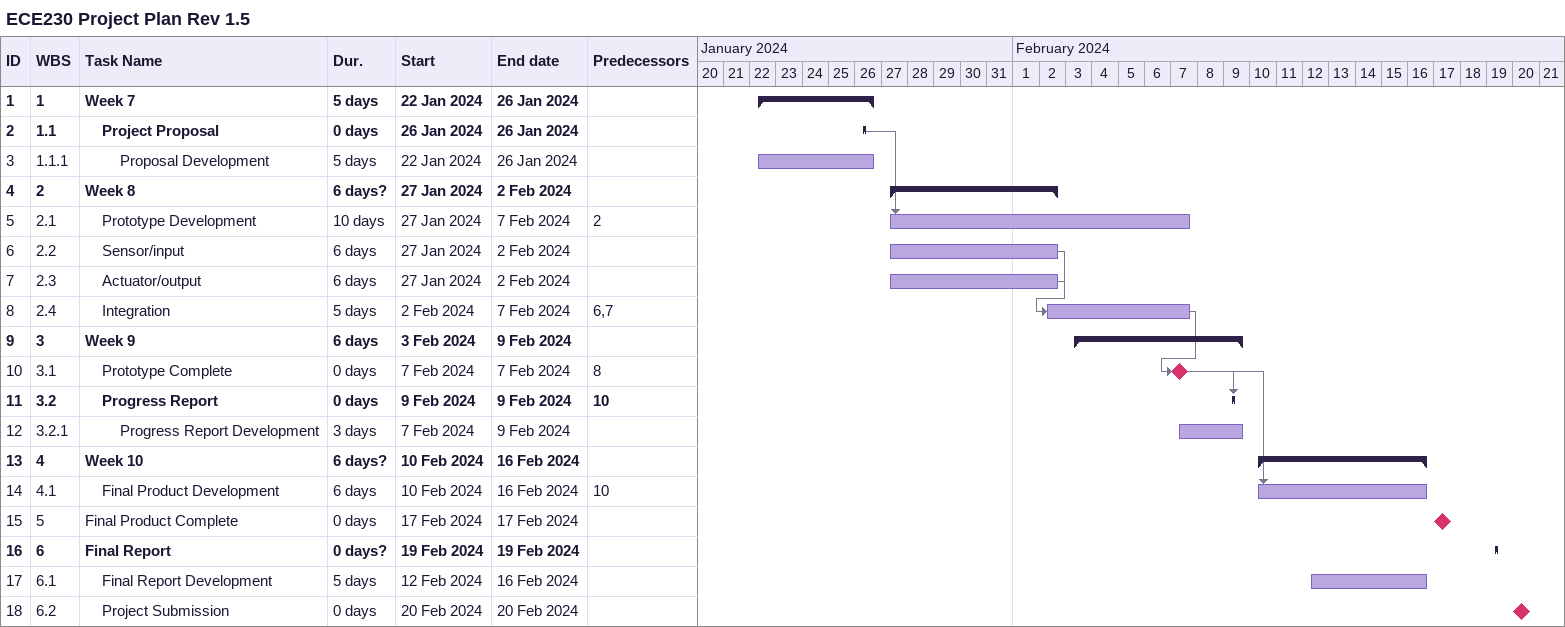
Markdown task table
ECE230 Project Plan Rev 1.5

| ID | WBS | Task | Duration | Start | Finish | Predecessors |
|---|---|---|---|---|---|---|
| 1 | 1 | **Week 7** | 5d | 2024-01-22 | 2024-01-26 |  |
| 2 | 1.1 | **Project Proposal** | 0d | 2024-01-26 | 2024-01-26 |  |
| 3 | 1.1.1 | Proposal Development | 5d | 2024-01-22 | 2024-01-26 |  |
| 4 | 2 | **Week 8** | 6d? | 2024-01-27 | 2024-02-02 |  |
| 5 | 2.1 | Prototype Development | 10d | 2024-01-27 | 2024-02-07 | 2 |
| 6 | 2.2 | Sensor/input | 6d | 2024-01-27 | 2024-02-02 |  |
| 7 | 2.3 | Actuator/output | 6d | 2024-01-27 | 2024-02-02 |  |
| 8 | 2.4 | Integration | 5d | 2024-02-02 | 2024-02-07 | 6, 7 |
| 9 | 3 | **Week 9** | 6d | 2024-02-03 | 2024-02-09 |  |
| 10 | 3.1 | Prototype Complete | 0d | 2024-02-07 | 2024-02-07 | 8 |
| 11 | 3.2 | **Progress Report** | 0d | 2024-02-09 | 2024-02-09 | 10 |
| 12 | 3.2.1 | Progress Report Development | 3d | 2024-02-07 | 2024-02-09 |  |
| 13 | 4 | **Week 10** | 6d? | 2024-02-10 | 2024-02-16 |  |
| 14 | 4.1 | Final Product Development | 6d | 2024-02-10 | 2024-02-16 | 10 |
| 15 | 5 | Final Product Complete | 0d | 2024-02-17 | 2024-02-17 |  |
| 16 | 6 | **Final Report** | 0d? | 2024-02-19 | 2024-02-19 |  |
| 17 | 6.1 | Final Report Development | 5d | 2024-02-12 | 2024-02-16 |  |
| 18 | 6.2 | Project Submission | 0d | 2024-02-20 | 2024-02-20 |  |
